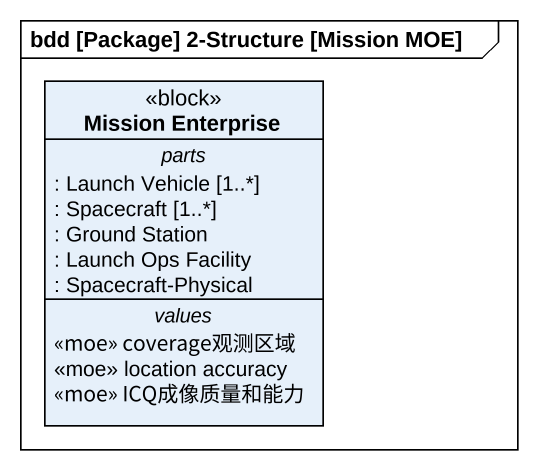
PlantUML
@startuml
mainframe bdd [Package] 2-Structure [Mission MOE]
hide circle
hide empty members
class "Mission Enterprise" as Mission_Enterprise <<block>> {
  -- parts --
  : Launch Vehicle [1..*]
  : Spacecraft [1..*]
  : Ground Station
  : Launch Ops Facility
  : Spacecraft-Physical
  -- values --
  <<moe>> coverage观测区域
  <<moe>> location accuracy
  <<moe>> ICQ成像质量和能力
}
@enduml
